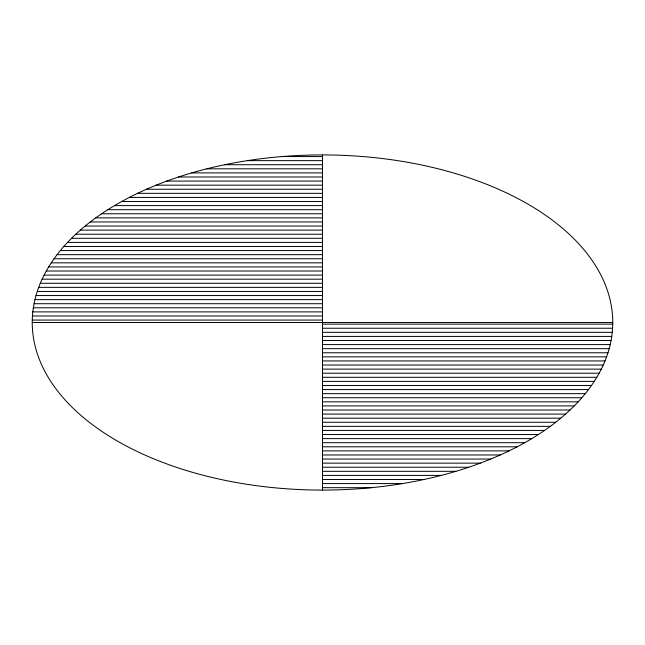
<?xml version="1.0" encoding="UTF-8"?>
<svg xmlns="http://www.w3.org/2000/svg" width="645" height="645" viewBox="0 0 645 645"><rect width="100%" height="100%" fill="white"/><g stroke="black" fill="none" stroke-linecap="round" stroke-linejoin="round"><path stroke-width="0.97" d="M282.196 156.55L322.5 156.55M247.366 160.637L322.5 160.637M224.702 164.725L322.5 164.725M206.811 168.813L322.5 168.813M191.718 172.9L322.5 172.9M178.544 176.988L322.5 176.988M166.797 181.076L322.5 181.076M156.187 185.163L322.5 185.163M146.488 189.251L322.5 189.251M137.57 193.339L322.5 193.339M129.331 197.426L322.5 197.426M121.671 201.514L322.5 201.514M114.536 205.602L322.5 205.602M107.868 209.689L322.5 209.689M101.628 213.777L322.5 213.777M95.782 217.865L322.5 217.865M90.3 221.953L322.5 221.953M85.156 226.04L322.5 226.04M80.327 230.128L322.5 230.128M75.796 234.224L322.5 234.224M71.539 238.311L322.5 238.311M67.556 242.399L322.5 242.399M63.831 246.487L322.5 246.487M60.348 250.574L322.5 250.574M57.099 254.662L322.5 254.662M54.075 258.75L322.5 258.75M51.269 262.838L322.5 262.838M48.681 266.925L322.5 266.925M46.287 271.013L322.5 271.013M44.102 275.101L322.5 275.101M42.11 279.188L322.5 279.188M40.312 283.276L322.5 283.276M38.7 287.364L322.5 287.364M37.273 291.451L322.5 291.451M36.031 295.539L322.5 295.539M34.967 299.627L322.5 299.627M34.08 303.714L322.5 303.714M33.371 307.802L322.5 307.802M32.831 311.89L322.5 311.89M32.468 315.977L322.5 315.977M32.282 320.065L322.5 320.065M32.25 322.5L612.75 322.5A290.25 167.571 0 0 1 177.375 467.625A290.25 167.571 0 0 1 177.375 177.375A290.25 167.571 0 0 1 612.75 322.5M322.5 324.153L612.734 324.153M322.5 328.24L612.581 328.24M322.5 332.328L612.25 332.328M322.5 336.416L611.75 336.416M322.5 340.504L611.073 340.504M322.5 344.591L610.218 344.591M322.5 348.679L609.186 348.679M322.5 352.767L607.977 352.767M322.5 356.854L606.582 356.854M322.5 360.942L605.01 360.942M322.5 365.03L603.244 365.03M322.5 369.125L601.293 369.125M322.5 373.213L599.14 373.213M322.5 377.301L596.794 377.301M322.5 381.389L594.238 381.389M322.5 385.476L591.473 385.476M322.5 389.564L588.498 389.564M322.5 393.652L585.289 393.652M322.5 397.739L581.855 397.739M322.5 401.827L578.17 401.827M322.5 405.915L574.235 405.915M322.5 410.002L570.035 410.002M322.5 414.09L565.56 414.09M322.5 418.178L560.787 418.178M322.5 422.265L555.708 422.265M322.5 426.353L550.29 426.353M322.5 430.441L544.517 430.441M322.5 434.528L538.357 434.528M322.5 438.616L531.77 438.616M322.5 442.704L524.732 442.704M322.5 446.791L517.177 446.791M322.5 450.879L509.05 450.879M322.5 454.967L500.27 454.967M322.5 459.055L490.732 459.055M322.5 463.142L480.299 463.142M322.5 467.23L468.794 467.23M322.5 471.318L455.926 471.318M322.5 475.405L441.253 475.405M322.5 479.493L423.991 479.493M322.5 483.581L402.496 483.581M322.5 487.668L371.48 487.668M322.5 154.929L322.5 490.071"/></g></svg>
